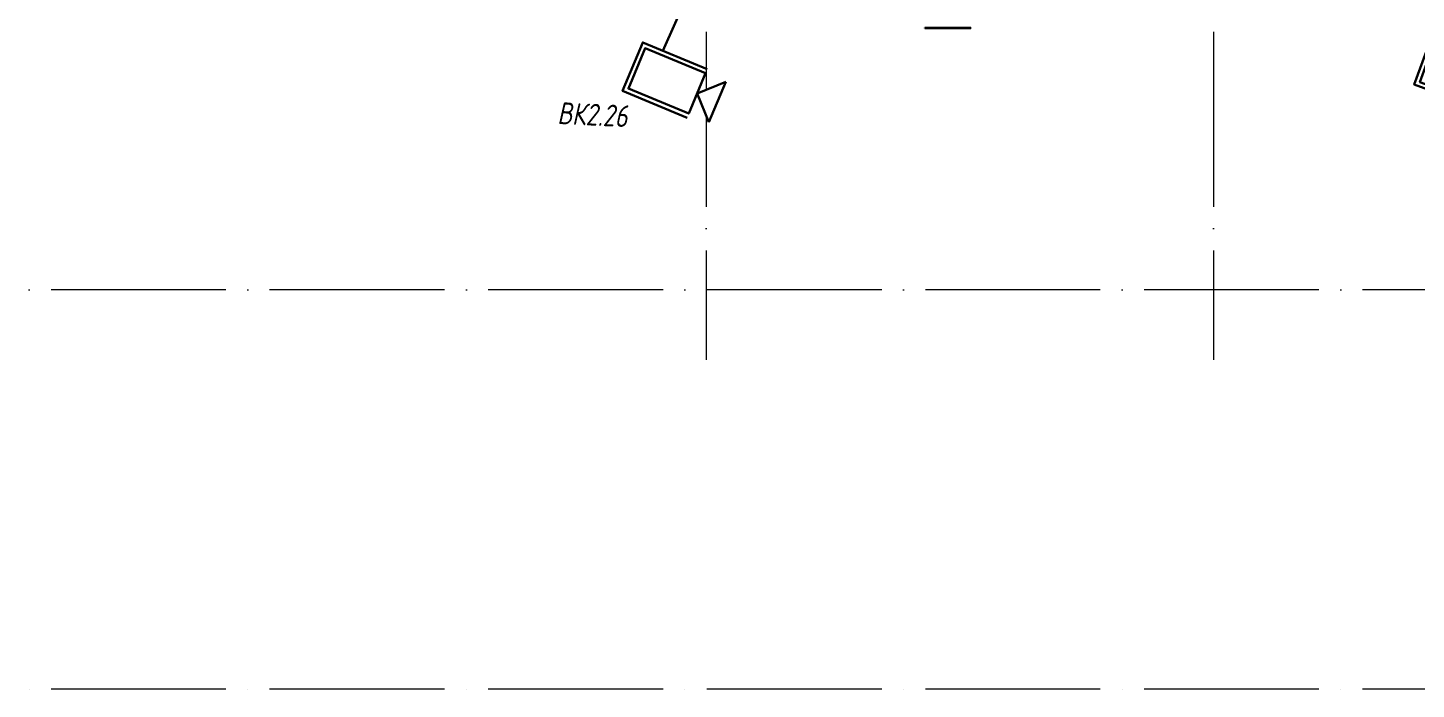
# Model space of a CAD drawing. Header units: millimetres. Extents: x -495897 to 1376592, y -28539 to 470976.
# Drawn here: x -66972 to -51092, y 367585 to 375153 of the extents above; entities that cross this region are included whole.
import ezdxf
from ezdxf.enums import TextEntityAlignment as Align

# ---------------------------------------------------------------- set-up
doc = ezdxf.new("R2010")
doc.units = ezdxf.units.MM
doc.set_wipeout_variables(frame=1)
doc.linetypes.add('ADSK_Линия сетки', pattern=[25, 20, -2.5, 0, -2.5])
for name, color, linetype, lineweight in [('RC-Видеонаблюдение', 5, 'Continuous', 30), ('RC-Линии_связи-Адресные', 5, 'Continuous', 30), ('Оси', 252, 'Continuous', 9), ('Стены наружные', 7, 'Continuous', 18)]:
    doc.layers.add(name, color=color, linetype=linetype, lineweight=lineweight)
doc.layers.add('RC-Позиционные_обозначения', color=7, linetype='Continuous')
doc.styles.add('RubezhCAD', font='', dxfattribs={"oblique": 10})
doc.styles.get("Standard").update_dxf_attribs({"font": ''})
doc.styles.get('RubezhCAD').set_extended_font_data('GOST type A')
doc.styles.get('Standard').set_extended_font_data('GOST type B')

# ---------------------------------------------------------------- blocks, each defined once
blk = doc.blocks.new('RC-UGO-CAM-03')
blk.add_attdef('PSTN', text='', height=2.5).set_placement((4.63, 3.28), align=Align.BOTTOM_LEFT)
blk.add_wipeout([(3.74, 0), (6.24, 2.5), (6.24, -2.5)])
blk.add_line((6.24, 2.5), (6.24, -2.5))
blk.add_wipeout([(-3.74, -2.5), (-3.74, 2.5), (3.74, 2.5), (3.74, -2.5)])
for q in [(6.24, 2.5), (6.24, -2.5)]:
    blk.add_line((3.74, 0), q)
blk.add_lwpolyline([(3.74, 3), (-4.24, 3), (-4.24, -3), (3.74, -3)])
blk.add_lwpolyline([(3.74, -2.5), (3.74, 2.5), (-3.74, 2.5), (-3.74, -2.5), (3.74, -2.5)], close=True)
blk = doc.blocks.new('1 этаж')
at = {"layer": 'Оси', "color": 251, "linetype": 'ADSK_Линия сетки', "ltscale": 100, "true_color": 0x636466}
for p, q in [((-58456, 32207), (-58456, 10956)), ((-52656, 32207), (-52656, 10956)), ((-26448, 11756), (-72528, 11756)), ((-26448, 7186), (-72528, 7186))]:
    blk.add_line(p, q, dxfattribs=at)
at = {"layer": 'Стены наружные', "color": 251, "lineweight": 30, "true_color": 0x636466}
for p, q in [((-55431, 14753), (-55956, 14753)), ((-55956, 14753), (-55956, 14748)), ((-55956, 14748), (-55431, 14748)), ((-55431, 14748), (-55431, 14753))]:
    blk.add_line(p, q, dxfattribs=at)
at = {"layer": 'Стены наружные', "color": 251, "linetype": 'Continuous', "lineweight": 9, "true_color": 0x636466}
for p, q in [((-55884, 14748), (-55886, 14753)), ((-55863, 14753), (-55866, 14748))]:
    blk.add_line(p, q, dxfattribs=at)

msp = doc.modelspace()

# ---------------------------------------------------------------- block references
msp.add_blockref('1 этаж', (-756.474, 360398.765))

# ---------------------------------------------------------------- next in the draw order: block references
at = {"layer": 'RC-Видеонаблюдение'}
ref = msp.add_blockref('RC-UGO-CAM-03', (-59661.836, 374544.439), dxfattribs=dict(at, xscale=-99.99999999999999, yscale=100, zscale=99.99999999999999, rotation=157.4024254105418))
ref.add_attrib('PSTN', 'ВК2.26', (-60917.6, 374052.555), dxfattribs={"layer": 'RC-Позиционные_обозначения', "height": 250, "rotation": 357.3055528, "style": 'RubezhCAD', "oblique": 10})
ref = msp.add_blockref('RC-UGO-CAM-03', (-50614.029, 374639.414), dxfattribs=dict(at, xscale=-99.99999999999999, yscale=99.99999999999999, zscale=99.99999999999999, rotation=160.0968725770102))
ref.add_attrib('PSTN', 'ВК2.25', (-50859.648, 373862.522), dxfattribs={"layer": 'RC-Позиционные_обозначения', "height": 250, "style": 'RubezhCAD', "oblique": 10})

# ---------------------------------------------------------------- next in the draw order: linework, layer by layer
at = {"layer": 'RC-Линии_связи-Адресные'}
msp.add_line((-59709.756, 374889.258), (-58691.471, 377159.572), dxfattribs=at)

doc.saveas('drawing.dxf')
